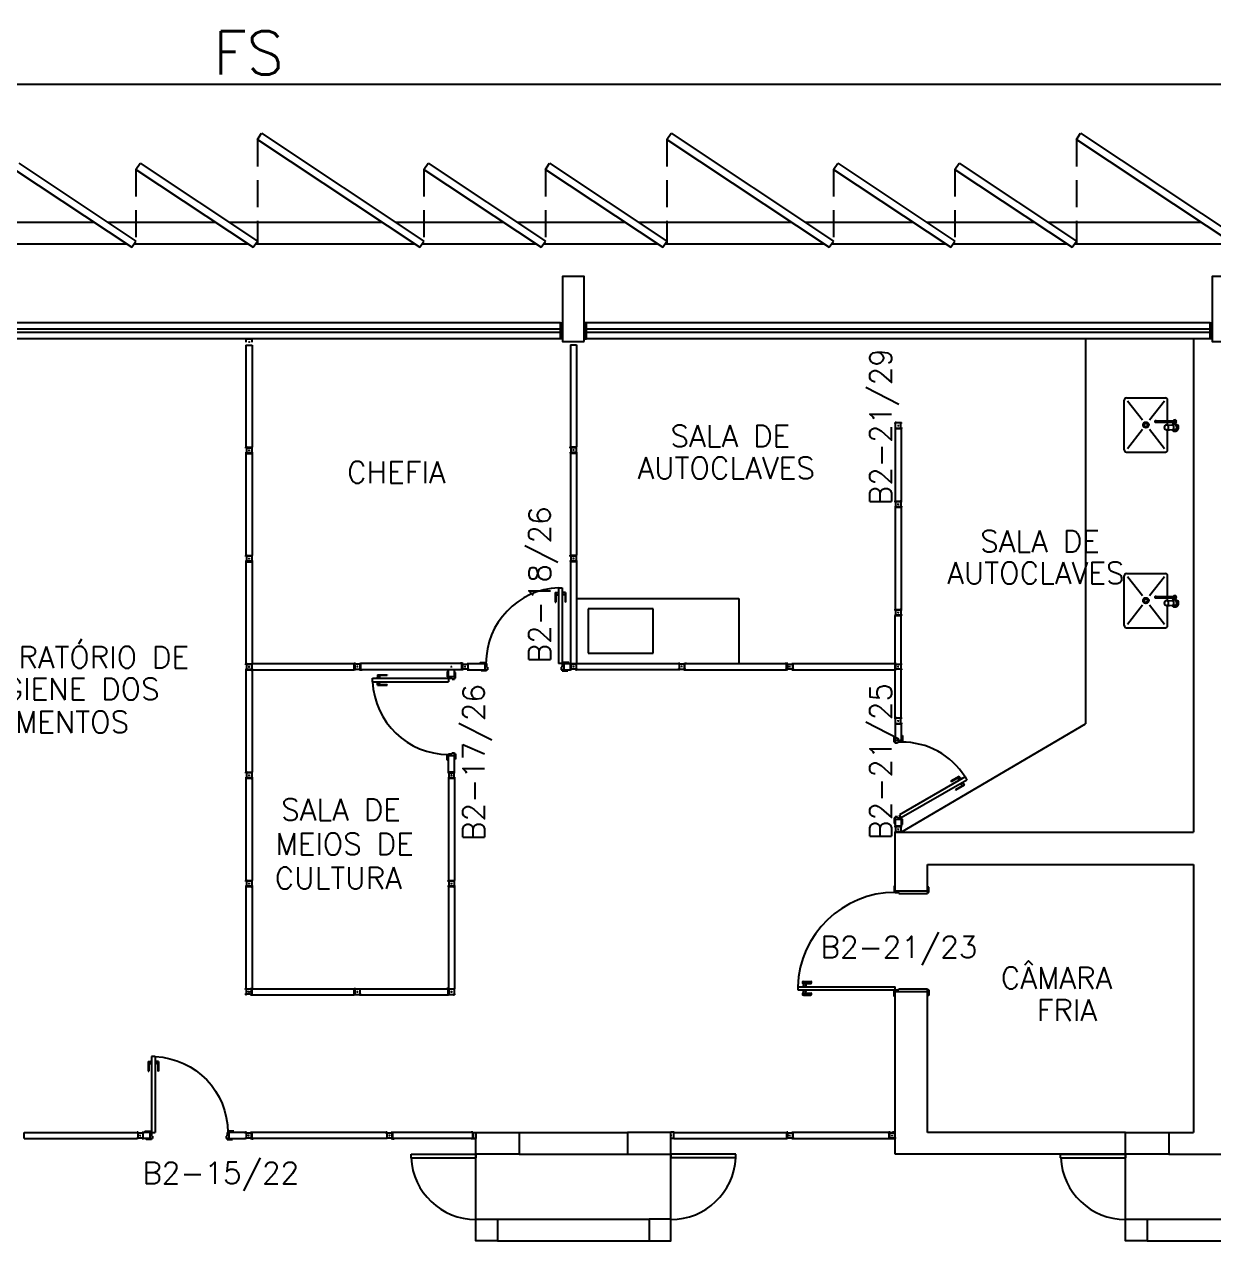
# Model space of a CAD drawing. Header units: millimetres. Extents: x 2090 to 2270, y 1357 to 1514.
# Drawn here: x 2105.81 to 2116.79, y 1436.41 to 1447.64 of the extents above; entities that cross this region are included whole.
import ezdxf

# ---------------------------------------------------------------- set-up
doc = ezdxf.new("R2010")
doc.units = ezdxf.units.MM
doc.linetypes.add('HIDDEN', pattern=[0.375, 0.25, -0.125])
for name, color, linetype in [('ALV', 2, 'Continuous'), ('DIV', 2, 'Continuous'), ('DIV2', 2, 'Continuous'), ('ENDEREÇO', 2, 'Continuous'), ('ESTR', 3, 'Continuous'), ('JANELA', 1, 'Continuous'), ('MACANETA', 2, 'Continuous'), ('MARCO', 3, 'Continuous'), ('PEÇAS', 1, 'Continuous'), ('PISO', 1, 'Continuous'), ('PORTA', 2, 'Continuous'), ('PROJ', 1, 'HIDDEN'), ('TEXTO', 2, 'Continuous'), ('TXT CENTRO DE CUSTO', 2, 'Continuous')]:
    doc.layers.add(name, color=color, linetype=linetype)
doc.styles.add('1-200', font='simplex.shx', dxfattribs={"height": 0.4})
doc.styles.add('UNB1-100', font='simplex.shx', dxfattribs={"height": 0.2})
doc.dimstyles.new('1-200', dxfattribs={"dimtxt": 0.4, "dimasz": 0.18, "dimexe": 0.4, "dimexo": 0.2, "dimgap": 0.09, "dimtad": 1, "dimdec": 4, "dimzin": 0, "dimdsep": 46, "dimtxsty": '1-200', "dimblk": 'OBLIQUE', "dimcen": 0.09, "dimclrd": 1, "dimclre": 1, "dimclrt": 256, "dimadec": 0, "dimazin": 0, "dimtfac": 1, "dimtdec": 4, "dimtix": 1, "dimtofl": 0, "dimtmove": 0, "dimatfit": 3, "dimldrblk": 'OBLIQUE', "dimfxl": 0.18, "dimtolj": 1, "dimtzin": 0, "dimarcsym": 0})

# ---------------------------------------------------------------- blocks, each defined once
blk = doc.blocks.new('DIV10')
for p, q in [((-0.0051, 0), (0.0051, 0)), ((0, -0.0051), (0, 0.0051)), ((0.0285, 0.0285), (0.9715, 0.0285)), ((0.0285, -0.0285), (0.0285, 0.0285)), ((0.9715, -0.0285), (0.9715, 0.0285)), ((0.9949, 0), (1.0051, 0)), ((1, -0.0051), (1, 0.0051)), ((0.0285, -0.0285), (0.9715, -0.0285))]:
    blk.add_line(p, q)
blk = doc.blocks.new('MTT')
for p, q in [((-0.029, 0.018), (-0.029, 0.029)), ((-0.019, 0.029), (-0.029, 0.029)), ((-0.024, 0.018), (-0.029, 0.018)), ((-0.024, 0.018), (-0.024, -0.019)), ((-0.019, 0.024), (-0.019, 0.029)), ((-0.019, 0.024), (0.018, 0.024)), ((-0.005, 0), (0.005, 0)), ((0, -0.005), (0, 0.005)), ((0.018, 0.024), (0.018, 0.029)), ((0.018, 0.029), (0.029, 0.029)), ((0.024, 0.018), (0.029, 0.018)), ((0.024, 0.018), (0.024, -0.019)), ((0.029, 0.018), (0.029, 0.029)), ((-0.029, -0.019), (-0.024, -0.019)), ((-0.029, -0.019), (-0.029, -0.029)), ((-0.019, -0.029), (-0.029, -0.029)), ((0.018, -0.024), (-0.019, -0.024)), ((-0.019, -0.024), (-0.019, -0.029)), ((0.018, -0.024), (0.018, -0.029)), ((0.018, -0.029), (0.029, -0.029)), ((0.029, -0.019), (0.024, -0.019)), ((0.029, -0.019), (0.029, -0.029))]:
    blk.add_line(p, q)
blk = doc.blocks.new('IMTT')
for p, q in [((-0.005, 0), (0.005, 0)), ((0.029, 0.029), (0, 0.029)), ((0, -0.028), (0, 0.029)), ((0.029, -0.028), (0, -0.028))]:
    blk.add_line(p, q)
blk = doc.blocks.new('DIV8')
for p, q in [((0.005, 0), (-0.005, 0)), ((0, 0.005), (0, -0.005)), ((0.024, 0.019), (0.028, 0.019)), ((0.024, 0.017), (0.024, 0.019)), ((0.024, 0.017), (0.028, 0.017)), ((0.028, 0.03), (0.043, 0.03)), ((0.028, 0.03), (0.028, 0.019)), ((0.028, 0.017), (0.028, -0.016)), ((0.769, 0.028), (0.03, 0.028)), ((0.03, 0.028), (0.03, -0.028)), ((0.043, 0.028), (0.043, 0.03)), ((0.757, 0.028), (0.757, 0.03)), ((0.771, 0.03), (0.757, 0.03)), ((0.769, 0.028), (0.769, -0.028)), ((0.771, 0.03), (0.771, 0.019)), ((0.776, 0.019), (0.771, 0.019)), ((0.771, 0.017), (0.771, -0.016)), ((0.776, 0.017), (0.771, 0.017)), ((0.776, 0.017), (0.776, 0.019)), ((0.805, 0), (0.795, 0)), ((0.8, 0.005), (0.8, -0.005)), ((0.024, -0.016), (0.028, -0.016)), ((0.024, -0.019), (0.024, -0.016)), ((0.024, -0.019), (0.028, -0.019)), ((0.028, -0.019), (0.028, -0.03)), ((0.028, -0.03), (0.043, -0.03)), ((0.769, -0.028), (0.03, -0.028)), ((0.043, -0.03), (0.043, -0.028)), ((0.757, -0.03), (0.757, -0.028)), ((0.771, -0.03), (0.757, -0.03)), ((0.776, -0.016), (0.771, -0.016)), ((0.776, -0.019), (0.771, -0.019)), ((0.771, -0.019), (0.771, -0.03)), ((0.776, -0.019), (0.776, -0.016))]:
    blk.add_line(p, q)
blk = doc.blocks.new('DIV11')
for p, q in [((-0.0051, 0), (0.0051, 0)), ((0, -0.0051), (0, 0.0051)), ((0.0285, 0.0285), (1.0715, 0.0285)), ((0.0285, -0.0285), (0.0285, 0.0285)), ((1.0715, -0.0285), (1.0715, 0.0285)), ((1.0949, 0), (1.1051, 0)), ((1.1, -0.0051), (1.1, 0.0051)), ((0.0285, -0.0285), (1.0715, -0.0285))]:
    blk.add_line(p, q)
blk = doc.blocks.new('MACANETA')
at = {"layer": 'MACANETA', "color": 1}
for p, q in [((-0.077, 0.052), (-0.077, 0.12)), ((-0.059, 0.052), (-0.059, 0.12)), ((0.029, 0.052), (0.029, 0.12)), ((0.047, 0.052), (0.047, 0.12)), ((-0.059, 0.075), (-0.036, 0.075)), ((-0.059, 0.052), (-0.036, 0.052)), ((-0.036, 0.044), (-0.036, 0.084)), ((-0.036, 0.084), (-0.03, 0.084)), ((-0.036, 0.044), (-0.03, 0.044)), ((0.006, 0.084), (0, 0.084)), ((0.006, 0.044), (0, 0.044)), ((0.006, 0.044), (0.006, 0.084)), ((0.029, 0.075), (0.006, 0.075)), ((0.029, 0.052), (0.006, 0.052))]:
    blk.add_line(p, q, dxfattribs=at)
for centre, start, end in [((-0.068, 0.12), 90, 180), ((-0.068, 0.12), 0, 90), ((0.038, 0.12), 90, 180), ((0.038, 0.12), 0, 90), ((-0.068, 0.052), 180, 270), ((-0.068, 0.052), 270, 0), ((0.038, 0.052), 180, 270), ((0.038, 0.052), 270, 0)]:
    blk.add_arc(centre, 0.00874, start, end, dxfattribs=at)
blk = doc.blocks.new('DOOR-90')
at = {"color": 1}
blk.add_arc((-0.015, 0), 0.9, 180, 268.0898, dxfattribs=at)
at = {"layer": 'PORTA'}
for p, q in [((-0.045, -0.9), (-0.045, 0)), ((-0.015, 0), (-0.045, 0)), ((-0.015, -0.9), (-0.015, 0)), ((-0.045, -0.9), (-0.015, -0.9))]:
    blk.add_line(p, q, dxfattribs=at)
at = {"layer": 'PORTA', "color": 1}
blk.add_blockref('MACANETA', (-0.015, -0.9), dxfattribs=at)
blk = doc.blocks.new('INOXA1-P')
for p, q in [((0.12, 0.23), (0.12, 0.047)), ((0.22, 0.25), (0.14, 0.25)), ((0.5, 0.25), (0.22, 0.25)), ((0.52, 0.23), (0.52, -0.23)), ((0.15, 0.22), (0.287, 0.043)), ((0.353, 0.043), (0.49, 0.22)), ((0.043, 0.008), (0.043, -0.022)), ((0.062, 0.04), (0.071, 0.04)), ((0.131, 0.048), (0.076, 0.043)), ((0.131, -0.002), (0.076, 0.003)), ((0.22, -0.027), (0.054, -0.027)), ((0.22, -0.037), (0.054, -0.037)), ((0.063, -0.003), (0.063, -0.021)), ((0.12, -0.001), (0.12, -0.027)), ((0.12, -0.037), (0.12, -0.23)), ((0.15, -0.22), (0.287, -0.043)), ((0.231, -0.027), (0.22, -0.027)), ((0.231, -0.037), (0.22, -0.037)), ((0.353, -0.043), (0.49, -0.22)), ((0.22, -0.25), (0.14, -0.25)), ((0.5, -0.25), (0.22, -0.25))]:
    blk.add_line(p, q)
blk.add_lwpolyline([(0.076, 0.003), (0.072, 0.004), (0.069, 0.009), (0.067, 0.015), (0.066, 0.023), (0.067, 0.031), (0.069, 0.037), (0.072, 0.042), (0.076, 0.043)])
blk.add_lwpolyline([(0.131, 0.048), (0.137, 0.046), (0.143, 0.041), (0.147, 0.033), (0.148, 0.023), (0.147, 0.013), (0.143, 0.006), (0.137, 0), (0.131, -0.002), (0.125, 0), (0.119, 0.006), (0.115, 0.013), (0.114, 0.023), (0.115, 0.033), (0.119, 0.041), (0.125, 0.046)], close=True)
for radius in [0.0266, 0.0163]:
    blk.add_circle((0.32, 0), radius)
for centre, radius, start, end in [((0.14, 0.23), 0.02, 90, 180), ((0.5, 0.23), 0.02, 360, 90), ((0.054, 0.023), 0.0349, 36.1705, 252.2568), ((0.054, 0.023), 0.0189, 62.7367, 235.7375), ((0.073, -0.003), 0.01, 102.8285, 180), ((0.054, 0.023), 0.0349, 285.5373, 323.9987), ((0.054, -0.032), 0.0145, 20.161, 339.839), ((0.054, -0.032), 0.005, 90.0037, 269.9963), ((0.231, -0.032), 0.00738, 222.6559, 137.3441), ((0.231, -0.032), 0.005, 269.9935, 90.0065), ((0.14, -0.23), 0.02, 180, 270), ((0.5, -0.23), 0.02, 270, 360)]:
    blk.add_arc(centre, radius, start, end)
blk = doc.blocks.new('DOOR70')
at = {"layer": 'MACANETA', "color": 1}
for p, q in [((-0.015, -0.565), (-0.01, -0.565)), ((-0.015, -0.655), (-0.015, -0.565)), ((-0.015, -0.655), (0.012, -0.655)), ((-0.01, -0.655), (-0.01, -0.565)), ((-0.01, -0.635), (0.012, -0.635)), ((0.012, -0.663), (0.012, -0.628)), ((0.012, -0.628), (0.015, -0.628)), ((0.012, -0.663), (0.015, -0.663)), ((0.053, -0.628), (0.05, -0.628)), ((0.053, -0.663), (0.05, -0.663)), ((0.053, -0.663), (0.053, -0.628)), ((0.075, -0.635), (0.053, -0.635)), ((0.08, -0.655), (0.053, -0.655)), ((0.08, -0.565), (0.075, -0.565)), ((0.075, -0.655), (0.075, -0.565)), ((0.08, -0.655), (0.08, -0.565))]:
    blk.add_line(p, q, dxfattribs=at)
at = {"layer": 'PORTA'}
for p, q in [((0.015, -0.7), (0.015, 0)), ((0.015, 0), (0.05, 0)), ((0.05, -0.7), (0.05, 0)), ((0.05, -0.7), (0.015, -0.7))]:
    blk.add_line(p, q, dxfattribs=at)
at = {"layer": 'PORTA', "color": 1}
blk.add_arc((0.02, 0), 0.7, 272.4563, 0, dxfattribs=at)
blk = doc.blocks.new('_Oblique')
at = {"color": 0, "linetype": 'ByBlock', "lineweight": -2}
blk.add_line((-0.5, -0.5), (0.5, 0.5), dxfattribs=at)
blk = doc.blocks.new('*D39')
at = {"layer": 'Defpoints', "color": 0, "transparency": 16777216}
for p in [(2122.978, 1447.086), (2092.778, 1445.309), (2122.978, 1445.309)]:
    blk.add_point(p, dxfattribs=at)
at = {"layer": 'TXT CENTRO DE CUSTO', "color": 1, "lineweight": -2, "transparency": 16777216}
for p, q in [((2092.778, 1445.509), (2092.778, 1447.486)), ((2122.978, 1445.509), (2122.978, 1447.486)), ((2092.778, 1447.086), (2122.978, 1447.086))]:
    blk.add_line(p, q, dxfattribs=at)
at = {"layer": 'TXT CENTRO DE CUSTO', "color": 1, "lineweight": -2, "transparency": 16777216, "xscale": 0.18, "yscale": 0.18, "zscale": 0.18, "rotation": 180}
blk.add_blockref('_Oblique', (2092.778, 1447.086), dxfattribs=at)
at = {"layer": 'TXT CENTRO DE CUSTO', "color": 1, "lineweight": -2, "transparency": 16777216, "xscale": 0.18, "yscale": 0.18, "zscale": 0.18}
blk.add_blockref('_Oblique', (2122.978, 1447.086), dxfattribs=at)
at = {"layer": 'TXT CENTRO DE CUSTO', "transparency": 16777216, "insert": (2107.878, 1447.376), "char_height": 0.4, "attachment_point": 5, "style": '1-200'}
blk.add_mtext('\\A1;FS', dxfattribs=at)

msp = doc.modelspace()

# ---------------------------------------------------------------- linework, layer by layer
at = {"layer": 'ALV'}
for p, q in [((2107.95905, 1446.57513), (2107.99776, 1446.63346)), ((2107.99776, 1446.63346), (2109.49756, 1445.63817)), ((2111.74135, 1446.57513), (2111.78006, 1446.63346)), ((2111.78006, 1446.63346), (2113.27986, 1445.63817)), ((2115.52335, 1446.57513), (2115.56206, 1446.63346)), ((2115.56206, 1446.63346), (2117.06186, 1445.63817)), ((2107.95905, 1446.57513), (2109.45885, 1445.57985)), ((2111.74135, 1446.57513), (2113.24115, 1445.57985)), ((2115.52335, 1446.57513), (2117.02315, 1445.57985)), ((2105.71556, 1446.29867), (2106.79875, 1445.57985)), ((2105.75426, 1446.35699), (2106.83745, 1445.63817)), ((2106.83745, 1446.29867), (2106.87616, 1446.35699)), ((2106.83745, 1446.29867), (2107.92064, 1445.57985)), ((2106.87616, 1446.35699), (2107.95935, 1445.63817)), ((2109.49756, 1446.29867), (2109.53626, 1446.35699)), ((2109.49756, 1446.29867), (2110.58075, 1445.57985)), ((2109.53626, 1446.35699), (2110.61945, 1445.63817)), ((2110.61945, 1446.29867), (2110.65816, 1446.35699)), ((2110.61945, 1446.29867), (2111.70264, 1445.57985)), ((2110.65816, 1446.35699), (2111.74135, 1445.63817)), ((2113.27986, 1446.29867), (2113.31856, 1446.35699)), ((2113.27986, 1446.29867), (2114.36305, 1445.57985)), ((2113.31856, 1446.35699), (2114.40175, 1445.63817)), ((2114.40175, 1446.29867), (2114.44046, 1446.35699)), ((2114.40175, 1446.29867), (2115.48494, 1445.57985)), ((2114.44046, 1446.35699), (2115.52365, 1445.63817)), ((2106.79875, 1445.57985), (2106.83745, 1445.63817)), ((2107.92064, 1445.57985), (2107.95935, 1445.63817)), ((2109.45885, 1445.57985), (2109.49756, 1445.63817)), ((2109.45885, 1445.57985), (2109.49756, 1445.63817)), ((2110.58075, 1445.57985), (2110.61945, 1445.63817)), ((2111.70264, 1445.57985), (2111.74135, 1445.63817)), ((2113.24115, 1445.57985), (2113.27986, 1445.63817)), ((2114.36305, 1445.57985), (2114.40175, 1445.63817)), ((2115.48494, 1445.57985), (2115.52365, 1445.63817)), ((2116.60636, 1444.73401), (2116.60636, 1440.18051)), ((2113.84936, 1440.18051), (2116.60636, 1440.18051)), ((2113.84936, 1439.63901), (2113.84936, 1440.18051)), ((2114.14936, 1439.88051), (2116.60636, 1439.88051)), ((2114.14936, 1439.63901), (2114.14936, 1439.88051)), ((2116.60636, 1439.88051), (2116.60636, 1437.40901)), ((2113.84936, 1439.63901), (2114.14936, 1439.63901)), ((2113.84936, 1437.20901), (2113.84936, 1438.70901)), ((2113.84936, 1438.70901), (2114.14936, 1438.70901)), ((2114.14936, 1437.40901), (2114.14936, 1438.70901)), ((2110.37786, 1437.40901), (2111.37786, 1437.40901)), ((2115.97786, 1437.40901), (2114.14936, 1437.40901)), ((2116.37786, 1437.40901), (2116.60636, 1437.40901)), ((2110.37786, 1437.20901), (2111.37786, 1437.20901)), ((2115.97786, 1437.20901), (2113.84936, 1437.20901)), ((2116.37786, 1437.20901), (2117.37786, 1437.20901)), ((2110.17786, 1436.60901), (2111.57786, 1436.60901)), ((2116.17786, 1436.60901), (2117.57786, 1436.60901)), ((2110.17786, 1436.40901), (2111.57786, 1436.40901)), ((2116.17786, 1436.40901), (2117.57786, 1436.40901))]:
    msp.add_line(p, q, dxfattribs=at)
at = {"layer": 'DIV'}
for p, q in [((2105.80636, 1437.40901), (2106.84936, 1437.40901)), ((2105.80636, 1437.35201), (2105.80636, 1437.40901)), ((2106.96536, 1437.40901), (2106.90636, 1437.40901)), ((2106.96536, 1437.40901), (2106.90636, 1437.40901)), ((2106.92036, 1437.41901), (2106.97036, 1437.41901)), ((2106.92036, 1437.41901), (2106.97036, 1437.41901)), ((2106.92036, 1437.41901), (2106.92036, 1437.40901)), ((2106.96536, 1437.40901), (2106.96536, 1437.35201)), ((2106.96536, 1437.40901), (2106.97036, 1437.40901)), ((2106.96536, 1437.40901), (2106.96536, 1437.35201)), ((2106.96536, 1437.40901), (2106.97036, 1437.40901)), ((2106.97036, 1437.41901), (2106.97036, 1437.40901)), ((2106.97036, 1437.41901), (2106.97036, 1437.40901)), ((2106.97036, 1437.40901), (2106.98036, 1437.40901)), ((2106.98036, 1437.40901), (2106.98036, 1437.37401)), ((2107.69036, 1437.40901), (2107.68036, 1437.40901)), ((2107.68036, 1437.40901), (2107.68036, 1437.37401)), ((2107.74036, 1437.41901), (2107.69036, 1437.41901)), ((2107.69036, 1437.41901), (2107.69036, 1437.40901)), ((2107.69536, 1437.40901), (2107.69036, 1437.40901)), ((2107.69536, 1437.40901), (2107.69536, 1437.35201)), ((2107.85058, 1437.40901), (2107.69536, 1437.40901)), ((2113.79036, 1437.40901), (2113.84936, 1437.40901)), ((2113.79036, 1437.40901), (2113.79036, 1437.35201)), ((2113.83536, 1437.40901), (2113.83536, 1437.41901)), ((2113.84936, 1437.35201), (2113.84936, 1437.40901)), ((2105.80636, 1437.35201), (2106.84936, 1437.35201)), ((2106.96536, 1437.35201), (2106.90636, 1437.35201)), ((2106.96536, 1437.35201), (2106.90636, 1437.35201)), ((2106.93036, 1437.34201), (2106.93036, 1437.35201)), ((2106.98036, 1437.34201), (2106.93036, 1437.34201)), ((2106.96536, 1437.35201), (2106.98036, 1437.35201)), ((2106.98036, 1437.37401), (2106.99036, 1437.37401)), ((2106.99036, 1437.35201), (2106.98036, 1437.35201)), ((2106.98036, 1437.35201), (2106.98036, 1437.34201)), ((2106.99036, 1437.37401), (2106.99036, 1437.35201)), ((2107.68036, 1437.37401), (2107.67036, 1437.37401)), ((2107.67036, 1437.37401), (2107.67036, 1437.35201)), ((2107.67036, 1437.35201), (2107.68036, 1437.35201)), ((2107.68036, 1437.35201), (2107.68036, 1437.34201)), ((2107.69536, 1437.35201), (2107.68036, 1437.35201)), ((2107.68036, 1437.34201), (2107.73036, 1437.34201)), ((2107.69536, 1437.35201), (2107.85058, 1437.35201)), ((2113.79036, 1437.35201), (2113.84936, 1437.35201)), ((2113.82536, 1437.34201), (2113.82536, 1437.35201))]:
    msp.add_line(p, q, dxfattribs=at)
at = {"layer": 'DIV2', "color": 1}
for p, q in [((2110.77821, 1444.73401), (2110.75821, 1444.73401)), ((2109.94936, 1437.41101), (2109.93498, 1437.41101)), ((2109.93498, 1437.40901), (2109.93498, 1437.41101)), ((2109.94736, 1437.40901), (2109.94736, 1437.35201)), ((2109.94936, 1437.41101), (2109.94936, 1437.39901)), ((2109.95436, 1437.39901), (2109.94936, 1437.39901)), ((2109.95436, 1437.39701), (2109.95436, 1437.39901)), ((2109.94936, 1437.35001), (2109.93498, 1437.35001)), ((2109.95436, 1437.39701), (2109.94936, 1437.39701)), ((2109.94936, 1437.39701), (2109.94936, 1437.36401)), ((2109.95436, 1437.36401), (2109.94936, 1437.36401)), ((2109.95436, 1437.36201), (2109.94936, 1437.36201)), ((2109.94936, 1437.36201), (2109.94936, 1437.35001)), ((2109.95436, 1437.36201), (2109.95436, 1437.36401)), ((2109.97276, 1437.38051), (2109.98296, 1437.38051)), ((2109.97786, 1437.38561), (2109.97786, 1437.37541)), ((2111.78296, 1437.38051), (2111.77276, 1437.38051)), ((2111.77786, 1437.38561), (2111.77786, 1437.37541))]:
    msp.add_line(p, q, dxfattribs=at)
at = {"layer": 'DIV2'}
for p, q in [((2113.87276, 1443.93498), (2113.88296, 1443.93498)), ((2113.87786, 1443.94008), (2113.87786, 1443.92988)), ((2113.84936, 1443.90648), (2113.84936, 1443.23751)), ((2113.84936, 1443.90648), (2113.90636, 1443.90648)), ((2113.90636, 1443.90648), (2113.90636, 1443.23751)), ((2113.84936, 1443.23751), (2113.90636, 1443.23751)), ((2108.90661, 1441.72773), (2108.90661, 1441.72573)), ((2108.90661, 1441.72773), (2108.91161, 1441.72773)), ((2108.90661, 1441.72573), (2108.91161, 1441.72573)), ((2108.90661, 1441.69273), (2108.90661, 1441.69073)), ((2108.90661, 1441.69273), (2108.91161, 1441.69273)), ((2108.90661, 1441.69073), (2108.91161, 1441.69073)), ((2108.91161, 1441.72773), (2108.91161, 1441.73973)), ((2108.91161, 1441.73973), (2108.926, 1441.73973)), ((2108.91161, 1441.69273), (2108.91161, 1441.72573)), ((2108.91161, 1441.67873), (2108.91161, 1441.69073)), ((2108.91161, 1441.67873), (2108.926, 1441.67873)), ((2109.84736, 1441.73751), (2108.91361, 1441.73751)), ((2108.91361, 1441.68051), (2108.91361, 1441.73751)), ((2109.84736, 1441.68051), (2108.91361, 1441.68051)), ((2108.926, 1441.73973), (2108.926, 1441.73773)), ((2108.926, 1441.68073), (2108.926, 1441.67873)), ((2109.77966, 1441.67771), (2109.72266, 1441.67771)), ((2109.72266, 1441.61871), (2109.72266, 1441.67771)), ((2109.75626, 1441.70621), (2109.74606, 1441.70621)), ((2109.75116, 1441.70111), (2109.75116, 1441.71131)), ((2109.77966, 1441.61871), (2109.77966, 1441.67771)), ((2109.83498, 1441.73951), (2109.83498, 1441.73751)), ((2109.84936, 1441.73951), (2109.83498, 1441.73951)), ((2109.83498, 1441.68051), (2109.83498, 1441.67851)), ((2109.84936, 1441.67851), (2109.83498, 1441.67851)), ((2109.84736, 1441.68051), (2109.84736, 1441.73751)), ((2109.84936, 1441.72751), (2109.84936, 1441.73951)), ((2109.85436, 1441.72751), (2109.84936, 1441.72751)), ((2109.85436, 1441.72551), (2109.84936, 1441.72551)), ((2109.84936, 1441.69251), (2109.84936, 1441.72551)), ((2109.85436, 1441.69251), (2109.84936, 1441.69251)), ((2109.85436, 1441.69051), (2109.84936, 1441.69051)), ((2109.84936, 1441.67851), (2109.84936, 1441.69051)), ((2109.85436, 1441.72751), (2109.85436, 1441.72551)), ((2109.85436, 1441.69251), (2109.85436, 1441.69051)), ((2109.87276, 1441.70901), (2109.88296, 1441.70901)), ((2109.87786, 1441.70391), (2109.87786, 1441.71411)), ((2109.90636, 1441.68051), (2109.90636, 1441.73751)), ((2109.90636, 1441.73751), (2110.06036, 1441.73751)), ((2109.90636, 1441.68051), (2110.06036, 1441.68051)), ((2110.01536, 1441.74751), (2110.06536, 1441.74751)), ((2110.01536, 1441.73751), (2110.01536, 1441.74751)), ((2110.02536, 1441.67051), (2110.02536, 1441.68051)), ((2110.07536, 1441.67051), (2110.02536, 1441.67051)), ((2110.06036, 1441.73751), (2110.06536, 1441.73751)), ((2110.06036, 1441.73751), (2110.06036, 1441.68051)), ((2110.06036, 1441.68051), (2110.07536, 1441.68051)), ((2110.06536, 1441.74751), (2110.06536, 1441.73751)), ((2110.06536, 1441.73751), (2110.07536, 1441.73751)), ((2110.07536, 1441.73751), (2110.07536, 1441.70251)), ((2110.07536, 1441.70251), (2110.08536, 1441.70251)), ((2110.07536, 1441.68051), (2110.07536, 1441.67051)), ((2110.08536, 1441.68051), (2110.07536, 1441.68051)), ((2110.08536, 1441.70251), (2110.08536, 1441.68051)), ((2110.76536, 1441.70251), (2110.76536, 1441.68051)), ((2110.77536, 1441.70251), (2110.76536, 1441.70251)), ((2110.76536, 1441.68051), (2110.77536, 1441.68051)), ((2110.77536, 1441.73751), (2110.77536, 1441.70251)), ((2110.78536, 1441.73751), (2110.77536, 1441.73751)), ((2110.79036, 1441.68051), (2110.77536, 1441.68051)), ((2110.77536, 1441.68051), (2110.77536, 1441.67051)), ((2110.77536, 1441.67051), (2110.82536, 1441.67051)), ((2110.78536, 1441.74751), (2110.78536, 1441.73751)), ((2110.83536, 1441.74751), (2110.78536, 1441.74751)), ((2110.79036, 1441.73751), (2110.78536, 1441.73751)), ((2110.79036, 1441.73751), (2110.84936, 1441.73751)), ((2110.79036, 1441.73751), (2110.79036, 1441.68051)), ((2110.79036, 1441.68051), (2110.84936, 1441.68051)), ((2110.82536, 1441.67051), (2110.82536, 1441.68051)), ((2110.83536, 1441.73751), (2110.83536, 1441.74751)), ((2110.84936, 1441.68051), (2110.84936, 1441.73751)), ((2110.87276, 1441.70901), (2110.88296, 1441.70901)), ((2110.87786, 1441.70391), (2110.87786, 1441.71411)), ((2110.90636, 1441.73774), (2111.84773, 1441.73774)), ((2110.90636, 1441.68074), (2111.84773, 1441.68074)), ((2111.90136, 1441.72751), (2111.90636, 1441.72751)), ((2111.90136, 1441.72751), (2111.90136, 1441.72551)), ((2111.90136, 1441.72551), (2111.90636, 1441.72551)), ((2111.90136, 1441.69251), (2111.90636, 1441.69251)), ((2111.90136, 1441.69251), (2111.90136, 1441.69051)), ((2111.90136, 1441.69051), (2111.90636, 1441.69051)), ((2111.90636, 1441.73951), (2111.92074, 1441.73951)), ((2111.90636, 1441.72751), (2111.90636, 1441.73951)), ((2111.90636, 1441.69251), (2111.90636, 1441.72551)), ((2111.90636, 1441.67851), (2111.90636, 1441.69051)), ((2111.90636, 1441.67851), (2111.92074, 1441.67851)), ((2111.90836, 1441.68033), (2111.90836, 1441.73733)), ((2111.90836, 1441.73733), (2112.84736, 1441.73733)), ((2111.90836, 1441.68033), (2112.84736, 1441.68033)), ((2111.92074, 1441.73951), (2111.92074, 1441.73751)), ((2111.92074, 1441.68051), (2111.92074, 1441.67851)), ((2112.84936, 1441.7391), (2112.83498, 1441.7391)), ((2112.83498, 1441.7391), (2112.83498, 1441.73733)), ((2112.83498, 1441.68033), (2112.83498, 1441.6781)), ((2112.84936, 1441.6781), (2112.83498, 1441.6781)), ((2112.84736, 1441.68033), (2112.84736, 1441.73733)), ((2112.84936, 1441.7271), (2112.84936, 1441.7391)), ((2112.85436, 1441.7271), (2112.84936, 1441.7271)), ((2112.84936, 1441.6921), (2112.84936, 1441.7251)), ((2112.85436, 1441.7251), (2112.84936, 1441.7251)), ((2112.85436, 1441.6921), (2112.84936, 1441.6921)), ((2112.84936, 1441.6781), (2112.84936, 1441.6901)), ((2112.85436, 1441.6901), (2112.84936, 1441.6901)), ((2112.85436, 1441.7271), (2112.85436, 1441.7251)), ((2112.85436, 1441.6921), (2112.85436, 1441.6901)), ((2109.71266, 1441.66371), (2109.71266, 1441.61371)), ((2109.72266, 1441.66371), (2109.71266, 1441.66371)), ((2109.71266, 1441.61371), (2109.72266, 1441.61371)), ((2109.72266, 1441.61871), (2109.72266, 1441.61371)), ((2109.72266, 1441.61871), (2109.77966, 1441.61871)), ((2109.72266, 1441.61371), (2109.72266, 1441.60371)), ((2109.72266, 1441.60371), (2109.75766, 1441.60371)), ((2109.75766, 1441.60371), (2109.75766, 1441.59371)), ((2109.75766, 1441.59371), (2109.77966, 1441.59371)), ((2109.78966, 1441.65371), (2109.77966, 1441.65371)), ((2109.77966, 1441.61871), (2109.77966, 1441.60371)), ((2109.77966, 1441.60371), (2109.78966, 1441.60371)), ((2109.77966, 1441.59371), (2109.77966, 1441.60371)), ((2109.78966, 1441.60371), (2109.78966, 1441.65371)), ((2113.84936, 1441.18051), (2113.90636, 1441.18051)), ((2113.84936, 1441.18051), (2113.84936, 1441.02651)), ((2113.87276, 1441.20901), (2113.88296, 1441.20901)), ((2113.87786, 1441.21411), (2113.87786, 1441.20391)), ((2113.90636, 1441.18051), (2113.90636, 1441.02651)), ((2113.83936, 1441.06151), (2113.84936, 1441.06151)), ((2113.83936, 1441.01151), (2113.83936, 1441.06151)), ((2113.84936, 1441.01151), (2113.83936, 1441.01151)), ((2113.84936, 1441.02651), (2113.84936, 1441.01151)), ((2113.90636, 1441.02651), (2113.84936, 1441.02651)), ((2113.84936, 1441.00151), (2113.84936, 1441.01151)), ((2113.87136, 1441.00151), (2113.84936, 1441.00151)), ((2113.87136, 1441.01151), (2113.87136, 1441.00151)), ((2113.90636, 1441.01151), (2113.87136, 1441.01151)), ((2113.90636, 1441.07151), (2113.91636, 1441.07151)), ((2113.90636, 1441.02651), (2113.90636, 1441.02151)), ((2113.90636, 1441.02151), (2113.90636, 1441.01151)), ((2113.91636, 1441.02151), (2113.90636, 1441.02151)), ((2113.91636, 1441.07151), (2113.91636, 1441.02151)), ((2109.71266, 1440.89371), (2109.72266, 1440.89371)), ((2109.71266, 1440.84371), (2109.71266, 1440.89371)), ((2109.72266, 1440.90371), (2109.75766, 1440.90371)), ((2109.72266, 1440.89371), (2109.72266, 1440.90371)), ((2109.72266, 1440.88871), (2109.72266, 1440.89371)), ((2109.72266, 1440.73471), (2109.72266, 1440.88871)), ((2109.72266, 1440.88871), (2109.77966, 1440.88871)), ((2109.75766, 1440.91371), (2109.77966, 1440.91371)), ((2109.75766, 1440.90371), (2109.75766, 1440.91371)), ((2109.77966, 1440.91371), (2109.77966, 1440.90371)), ((2109.77966, 1440.88871), (2109.77966, 1440.90371)), ((2109.77966, 1440.90371), (2109.78966, 1440.90371)), ((2109.77966, 1440.73471), (2109.77966, 1440.88871)), ((2109.78966, 1440.90371), (2109.78966, 1440.85371)), ((2109.72266, 1440.84371), (2109.71266, 1440.84371)), ((2109.78966, 1440.85371), (2109.77966, 1440.85371)), ((2109.72266, 1440.72471), (2109.72266, 1440.73471)), ((2109.73266, 1440.73471), (2109.72266, 1440.73471)), ((2109.77966, 1440.73471), (2109.72266, 1440.73471)), ((2109.72766, 1440.72471), (2109.72266, 1440.72471)), ((2109.72266, 1440.68771), (2109.72766, 1440.68771)), ((2109.72266, 1440.68771), (2109.72266, 1440.67771)), ((2109.73266, 1440.67771), (2109.72266, 1440.67771)), ((2109.72766, 1440.72471), (2109.72766, 1440.68771)), ((2109.73266, 1440.72971), (2109.73266, 1440.73471)), ((2109.73266, 1440.72971), (2109.76966, 1440.72971)), ((2109.76966, 1440.68271), (2109.73266, 1440.68271)), ((2109.73266, 1440.68271), (2109.73266, 1440.67771)), ((2109.75626, 1440.70621), (2109.74606, 1440.70621)), ((2109.74622, 1440.70621), (2109.7561, 1440.70621)), ((2109.75116, 1440.70111), (2109.75116, 1440.71131)), ((2109.75116, 1440.70126), (2109.75116, 1440.71115)), ((2109.76966, 1440.72971), (2109.76966, 1440.73471)), ((2109.76966, 1440.73471), (2109.77966, 1440.73471)), ((2109.76966, 1440.68271), (2109.76966, 1440.67771)), ((2109.76966, 1440.67771), (2109.77966, 1440.67771)), ((2109.77466, 1440.72471), (2109.77966, 1440.72471)), ((2109.77466, 1440.72471), (2109.77466, 1440.68771)), ((2109.77966, 1440.68771), (2109.77466, 1440.68771)), ((2109.77966, 1440.72471), (2109.77966, 1440.73471)), ((2109.77966, 1440.68771), (2109.77966, 1440.67771)), ((2113.84936, 1440.32151), (2113.84936, 1440.31151)), ((2113.87136, 1440.32151), (2113.84936, 1440.32151)), ((2113.87136, 1440.31151), (2113.87136, 1440.32151)), ((2113.90636, 1440.31151), (2113.88886, 1440.34182)), ((2113.83936, 1440.31151), (2113.83936, 1440.26151)), ((2113.84936, 1440.31151), (2113.83936, 1440.31151)), ((2113.83936, 1440.26151), (2113.84936, 1440.26151)), ((2113.84936, 1440.29651), (2113.84936, 1440.31151)), ((2113.84936, 1440.29651), (2113.84936, 1440.23751)), ((2113.90636, 1440.29651), (2113.84936, 1440.29651)), ((2113.84936, 1440.23751), (2113.90636, 1440.23751)), ((2113.90636, 1440.31151), (2113.87136, 1440.31151)), ((2113.87276, 1440.20901), (2113.88296, 1440.20901)), ((2113.87786, 1440.21411), (2113.87786, 1440.20391)), ((2113.90636, 1440.30151), (2113.90636, 1440.31151)), ((2113.90636, 1440.29651), (2113.90636, 1440.30151)), ((2113.91636, 1440.30151), (2113.90636, 1440.30151)), ((2113.90636, 1440.29651), (2113.90636, 1440.23751)), ((2113.90636, 1440.25151), (2113.91636, 1440.25151)), ((2113.91636, 1440.25151), (2113.91636, 1440.30151)), ((2108.91016, 1438.73471), (2109.72066, 1438.73471)), ((2108.91016, 1438.67771), (2109.72066, 1438.67771)), ((2109.72266, 1438.73671), (2109.70828, 1438.73671)), ((2109.70828, 1438.73671), (2109.70828, 1438.73471)), ((2109.70828, 1438.67771), (2109.70828, 1438.67571)), ((2109.72266, 1438.67571), (2109.70828, 1438.67571)), ((2109.72066, 1438.67771), (2109.72066, 1438.73471)), ((2109.72266, 1438.72471), (2109.72266, 1438.73671)), ((2109.72766, 1438.72471), (2109.72266, 1438.72471)), ((2109.72266, 1438.68971), (2109.72266, 1438.72271)), ((2109.72766, 1438.72271), (2109.72266, 1438.72271)), ((2109.72766, 1438.68971), (2109.72266, 1438.68971)), ((2109.72266, 1438.67571), (2109.72266, 1438.68771)), ((2109.72766, 1438.68771), (2109.72266, 1438.68771)), ((2107.90136, 1437.39701), (2107.90136, 1437.39901)), ((2107.90136, 1437.39901), (2107.90636, 1437.39901)), ((2107.90636, 1437.41101), (2107.90636, 1437.39901)), ((2107.90636, 1437.41101), (2107.92074, 1437.41101)), ((2109.14736, 1437.40901), (2107.90836, 1437.40901)), ((2107.90836, 1437.40901), (2107.90836, 1437.35201)), ((2107.92074, 1437.40901), (2107.92074, 1437.41101)), ((2112.90636, 1437.35201), (2112.90636, 1437.40901)), ((2113.79036, 1437.40901), (2112.90636, 1437.40901)), ((2107.88296, 1437.38051), (2107.87276, 1437.38051)), ((2107.87786, 1437.38561), (2107.87786, 1437.37541)), ((2107.90136, 1437.39701), (2107.90636, 1437.39701)), ((2107.90136, 1437.36201), (2107.90136, 1437.36401)), ((2107.90136, 1437.36401), (2107.90636, 1437.36401)), ((2107.90136, 1437.36201), (2107.90636, 1437.36201)), ((2107.90636, 1437.39701), (2107.90636, 1437.36401)), ((2107.90636, 1437.36201), (2107.90636, 1437.35001)), ((2107.90636, 1437.35001), (2107.92074, 1437.35001)), ((2109.14736, 1437.35201), (2107.90836, 1437.35201)), ((2107.92074, 1437.35001), (2107.92074, 1437.35201)), ((2112.87276, 1437.38051), (2112.88296, 1437.38051)), ((2112.87786, 1437.37541), (2112.87786, 1437.38561)), ((2112.90636, 1437.35201), (2113.79036, 1437.35201))]:
    msp.add_line(p, q, dxfattribs=at)
at = {"layer": 'ESTR'}
for points in [[(2110.97786, 1444.70901), (2110.97786, 1445.30901), (2110.77786, 1445.30901), (2110.77786, 1444.70901)], [(2116.97786, 1444.70901), (2116.97786, 1445.30901), (2116.77786, 1445.30901), (2116.77786, 1444.70901)], [(2110.37786, 1437.40901), (2110.37786, 1437.20901), (2109.97786, 1437.20901), (2109.97786, 1437.40901)], [(2111.37786, 1437.40901), (2111.37786, 1437.20901), (2111.77786, 1437.20901), (2111.77786, 1437.40901)], [(2116.37786, 1437.40901), (2116.37786, 1437.20901), (2115.97786, 1437.20901), (2115.97786, 1437.40901)], [(2110.17786, 1436.60901), (2110.17786, 1436.40901), (2109.97786, 1436.40901), (2109.97786, 1436.60901)], [(2111.57786, 1436.60901), (2111.57786, 1436.40901), (2111.77786, 1436.40901), (2111.77786, 1436.60901)], [(2116.17786, 1436.60901), (2116.17786, 1436.40901), (2115.97786, 1436.40901), (2115.97786, 1436.60901)]]:
    msp.add_lwpolyline(points, close=True, dxfattribs=at)
at = {"layer": 'JANELA'}
for p, q in [((2110.75821, 1444.88401), (2104.99821, 1444.88401)), ((2110.75821, 1444.82401), (2104.99821, 1444.82401)), ((2116.75821, 1444.88401), (2110.99821, 1444.88401)), ((2116.75821, 1444.82401), (2110.99821, 1444.82401)), ((2110.75821, 1444.79401), (2104.99821, 1444.79401)), ((2110.75821, 1444.73401), (2104.99821, 1444.73401)), ((2116.75821, 1444.79401), (2110.99821, 1444.79401)), ((2116.75821, 1444.73401), (2110.99821, 1444.73401))]:
    msp.add_line(p, q, dxfattribs=at)
at = {"layer": 'JANELA', "color": 2}
for p, q in [((2110.75821, 1444.73401), (2110.75821, 1444.88401)), ((2110.75821, 1444.88401), (2110.77821, 1444.88401)), ((2110.77821, 1444.73401), (2110.77821, 1444.88401)), ((2110.97821, 1444.88401), (2110.97821, 1444.73401)), ((2110.99821, 1444.88401), (2110.97821, 1444.88401)), ((2110.99821, 1444.73401), (2110.99821, 1444.88401)), ((2116.75821, 1444.73401), (2116.75821, 1444.88401)), ((2116.75821, 1444.88401), (2116.77821, 1444.88401)), ((2116.77821, 1444.73401), (2116.77821, 1444.88401)), ((2110.97821, 1444.73401), (2110.99821, 1444.73401)), ((2116.77821, 1444.73401), (2116.75821, 1444.73401))]:
    msp.add_line(p, q, dxfattribs=at)
at = {"layer": 'MACANETA', "color": 1}
for p, q in [((2114.44111, 1440.69531), (2114.36317, 1440.65031)), ((2114.44361, 1440.69098), (2114.36567, 1440.64598)), ((2114.42629, 1440.68098), (2114.43729, 1440.66192)), ((2114.46111, 1440.67567), (2114.4308, 1440.65817)), ((2114.4308, 1440.65817), (2114.4323, 1440.65558)), ((2114.44111, 1440.69531), (2114.45461, 1440.67192)), ((2114.46111, 1440.67567), (2114.46261, 1440.67308)), ((2114.36317, 1440.65031), (2114.36567, 1440.64598)), ((2114.48611, 1440.61736), (2114.40817, 1440.57236)), ((2114.41067, 1440.56803), (2114.40817, 1440.57236)), ((2114.48861, 1440.61303), (2114.41067, 1440.56803)), ((2114.4513, 1440.62267), (2114.4498, 1440.62526)), ((2114.48161, 1440.64017), (2114.4513, 1440.62267)), ((2114.46879, 1440.60736), (2114.45779, 1440.62642)), ((2114.48861, 1440.61303), (2114.47511, 1440.63642)), ((2114.48161, 1440.64017), (2114.48011, 1440.64276))]:
    msp.add_line(p, q, dxfattribs=at)
at = {"layer": 'MARCO'}
for p, q in [((2113.84936, 1439.68401), (2113.83936, 1439.68401)), ((2113.83936, 1439.68401), (2113.83936, 1439.63401)), ((2114.15936, 1439.67401), (2114.14936, 1439.67401)), ((2114.15936, 1439.62401), (2114.15936, 1439.67401)), ((2113.83936, 1439.63401), (2113.84936, 1439.63401)), ((2113.84936, 1439.63901), (2113.84936, 1439.63401)), ((2113.84936, 1439.63401), (2113.84936, 1439.62401)), ((2113.84936, 1439.62401), (2113.88436, 1439.62401)), ((2113.88436, 1439.62401), (2113.88436, 1439.61401)), ((2113.88436, 1439.61401), (2114.14936, 1439.61401)), ((2114.14936, 1439.63901), (2114.14936, 1439.62401)), ((2114.14936, 1439.61401), (2114.14936, 1439.62401)), ((2114.14936, 1439.62401), (2114.15936, 1439.62401)), ((2113.83936, 1438.66401), (2113.83936, 1438.71401)), ((2113.83936, 1438.71401), (2113.84936, 1438.71401)), ((2113.84936, 1438.66401), (2113.83936, 1438.66401)), ((2113.84936, 1438.71401), (2113.84936, 1438.72401)), ((2113.84936, 1438.72401), (2113.88436, 1438.72401)), ((2113.84936, 1438.70901), (2113.84936, 1438.71401)), ((2113.88436, 1438.72401), (2113.88436, 1438.73401)), ((2113.88436, 1438.73401), (2114.14936, 1438.73401)), ((2114.14936, 1438.73401), (2114.14936, 1438.72401)), ((2114.14936, 1438.72401), (2114.15936, 1438.72401)), ((2114.14936, 1438.70901), (2114.14936, 1438.72401)), ((2114.15936, 1438.67401), (2114.14936, 1438.67401)), ((2114.15936, 1438.72401), (2114.15936, 1438.67401))]:
    msp.add_line(p, q, dxfattribs=at)
at = {"layer": 'PEÇAS', "color": 1}
for p in [(2115.60636, 1444.73401), (2113.90636, 1440.18051)]:
    msp.add_line(p, (2115.60636, 1441.18051), dxfattribs=at)
at = {"layer": 'PEÇAS'}
for p, q in [((2110.90636, 1442.33774), (2112.40636, 1442.33774)), ((2111.01407, 1442.2438), (2111.01407, 1441.8338)), ((2111.61407, 1442.2438), (2111.01407, 1442.2438)), ((2111.61407, 1441.8338), (2111.61407, 1442.2438)), ((2112.40636, 1442.33774), (2112.40636, 1441.73733)), ((2111.01407, 1441.8338), (2111.61407, 1441.8338))]:
    msp.add_line(p, q, dxfattribs=at)
at = {"layer": 'PISO'}
for p, q in [((2106.45342, 1445.80901), (2105.45812, 1445.80901)), ((2107.57532, 1445.80901), (2106.58002, 1445.80901)), ((2109.11353, 1445.80901), (2107.70191, 1445.80901)), ((2110.23542, 1445.80901), (2109.24012, 1445.80901)), ((2111.35732, 1445.80901), (2110.36202, 1445.80901)), ((2112.89583, 1445.80901), (2111.48391, 1445.80901)), ((2114.01772, 1445.80901), (2113.02242, 1445.80901)), ((2115.13962, 1445.80901), (2114.14432, 1445.80901)), ((2116.67783, 1445.80901), (2115.26621, 1445.80901)), ((2106.7548, 1445.60901), (2105.69621, 1445.60901)), ((2107.8767, 1445.60901), (2106.8181, 1445.60901)), ((2109.41491, 1445.60901), (2107.94, 1445.60901)), ((2110.5368, 1445.60901), (2109.47821, 1445.60901)), ((2111.6587, 1445.60901), (2110.6001, 1445.60901)), ((2113.19721, 1445.60901), (2111.722, 1445.60901)), ((2114.3191, 1445.60901), (2113.2605, 1445.60901)), ((2115.441, 1445.60901), (2114.3824, 1445.60901)), ((2116.97921, 1445.60901), (2115.5043, 1445.60901))]:
    msp.add_line(p, q, dxfattribs=at)
at = {"layer": 'PORTA'}
for p, q in [((2114.49508, 1440.69183), (2113.88886, 1440.34182)), ((2114.51258, 1440.66151), (2113.90636, 1440.31151)), ((2114.49508, 1440.69183), (2114.51258, 1440.66151)), ((2109.37785, 1437.17401), (2109.37785, 1437.20901)), ((2109.37785, 1437.20901), (2109.97786, 1437.20901)), ((2109.37785, 1437.20901), (2109.97786, 1437.20901)), ((2109.37785, 1437.17401), (2109.37785, 1437.20901)), ((2109.37785, 1437.17401), (2109.97786, 1437.17401)), ((2109.37785, 1437.17401), (2109.97786, 1437.17401)), ((2109.97786, 1437.20901), (2109.97786, 1437.17401)), ((2109.97786, 1437.20901), (2109.97786, 1437.17401)), ((2112.37787, 1437.20901), (2111.77786, 1437.20901)), ((2111.77786, 1437.20901), (2111.77786, 1437.17401)), ((2112.37787, 1437.20901), (2111.77786, 1437.20901)), ((2111.77786, 1437.20901), (2111.77786, 1437.17401)), ((2112.37787, 1437.17401), (2111.77786, 1437.17401)), ((2112.37787, 1437.17401), (2111.77786, 1437.17401)), ((2112.37787, 1437.17401), (2112.37787, 1437.20901)), ((2112.37787, 1437.17401), (2112.37787, 1437.20901)), ((2115.37785, 1437.17401), (2115.37785, 1437.20901)), ((2115.37785, 1437.20901), (2115.97786, 1437.20901)), ((2115.37785, 1437.17401), (2115.37785, 1437.20901)), ((2115.37785, 1437.20901), (2115.97786, 1437.20901)), ((2115.37785, 1437.17401), (2115.97786, 1437.17401)), ((2115.37785, 1437.17401), (2115.97786, 1437.17401)), ((2115.97786, 1437.20901), (2115.97786, 1437.17401)), ((2115.97786, 1437.20901), (2115.97786, 1437.17401))]:
    msp.add_line(p, q, dxfattribs=at)
at = {"layer": 'PORTA', "color": 2}
for p, q in [((2109.97786, 1436.60901), (2109.97786, 1437.20901)), ((2109.97786, 1436.60901), (2109.97786, 1437.20901)), ((2111.77786, 1436.60901), (2111.77786, 1437.20901)), ((2111.77786, 1436.60901), (2111.77786, 1437.20901)), ((2115.97786, 1436.60901), (2115.97786, 1437.20901)), ((2115.97786, 1436.60901), (2115.97786, 1437.20901))]:
    msp.add_line(p, q, dxfattribs=at)
at = {"layer": 'PORTA', "color": 1}
for centre, radius, start, end in [((2113.91607, 1440.32884), 0.68274, 32.085654, 90.815166), ((2109.97786, 1437.20401), 0.60001, 182.865991, 270), ((2109.97786, 1437.20401), 0.60001, 182.865991, 270), ((2111.77786, 1437.20401), 0.60001, 270, 357.134009), ((2111.77786, 1437.20401), 0.60001, 270, 357.134009), ((2115.97786, 1437.20401), 0.60001, 182.865991, 270), ((2115.97786, 1437.20401), 0.60001, 182.865991, 270)]:
    msp.add_arc(centre, radius, start, end, dxfattribs=at)
at = {"layer": 'PROJ', "linetype": 'HIDDEN'}
for p, q in [((2107.95905, 1446.57513), (2107.95905, 1445.60901)), ((2111.74135, 1446.57513), (2111.74135, 1445.60901)), ((2115.52335, 1446.57513), (2115.52335, 1445.60901)), ((2106.83745, 1446.29867), (2106.83745, 1445.60901)), ((2109.49756, 1446.29867), (2109.49756, 1445.60901)), ((2110.61945, 1446.29867), (2110.61945, 1445.60901)), ((2113.27986, 1446.29867), (2113.27986, 1445.60901)), ((2114.40175, 1446.29867), (2114.40175, 1445.60901))]:
    msp.add_line(p, q, dxfattribs=at)

# ---------------------------------------------------------------- block references
at = {"layer": 'DIV'}
for p, rotation in [((2110.79036, 1441.73751), 180.0000000051447), ((2109.72266, 1441.61871), 270.0000000051447)]:
    msp.add_blockref('DOOR70', p, dxfattribs=dict(at, rotation=rotation))
at = {"layer": 'DIV', "xscale": -1, "rotation": 180}
msp.add_blockref('DOOR70', (2106.96536, 1437.40901), dxfattribs=at)
at = {"layer": 'DIV'}
msp.add_blockref('MTT', (2113.82086, 1437.38051), dxfattribs=at)
at = {"layer": 'DIV2', "color": 1}
for name, p, rotation in [('IMTT', (2107.88226, 1444.73401), 270), ('DIV10', (2107.88226, 1444.70621), 270), ('DIV10', (2110.87786, 1444.70901), 270), ('DIV10', (2107.88226, 1443.70621), 270), ('DIV10', (2110.87786, 1443.70901), 270), ('DIV10', (2113.87786, 1443.20901), 270), ('DIV10', (2107.88226, 1442.70621), 270), ('DIV10', (2110.87786, 1442.70901), 270), ('DIV10', (2107.88226, 1441.70621), 270), ('DIV10', (2107.88226, 1440.70621), 270), ('DIV10', (2109.75116, 1440.70621), 270), ('DIV10', (2107.88226, 1439.70621), 270), ('DIV10', (2109.75116, 1439.70621), 270), ('IMTT', (2109.97786, 1437.38051), 180)]:
    msp.add_blockref(name, p, dxfattribs=dict(at, rotation=rotation))
at = {"layer": 'DIV2', "xscale": -1, "rotation": 180}
for p in [(2113.87786, 1443.93498), (2113.87786, 1441.20901)]:
    msp.add_blockref('MTT', p, dxfattribs=at)
at = {"layer": 'DIV2', "color": 1}
for name, p in [('MTT', (2107.88226, 1443.70621)), ('MTT', (2110.87786, 1443.70901)), ('MTT', (2107.88226, 1442.70621)), ('MTT', (2110.87786, 1442.70901)), ('MTT', (2113.87786, 1442.20901)), ('MTT', (2107.88226, 1441.70621)), ('DIV10', (2107.88226, 1441.70885)), ('DIV10', (2112.87786, 1441.7086)), ('MTT', (2113.87786, 1441.7086)), ('MTT', (2107.88226, 1440.70621)), ('MTT', (2107.88226, 1439.70621)), ('MTT', (2109.75116, 1439.70621)), ('MTT', (2107.87786, 1438.70901)), ('MTT', (2107.87786, 1438.70901)), ('DIV10', (2107.88226, 1438.70621)), ('MTT', (2106.87786, 1437.38051)), ('MTT', (2106.87786, 1437.38051)), ('DIV8', (2109.17786, 1437.38051)), ('DIV8', (2109.17786, 1437.38051)), ('IMTT', (2111.77786, 1437.38051))]:
    msp.add_blockref(name, p, dxfattribs=at)
at = {"layer": 'DIV2'}
for name, p in [('MTT', (2113.87786, 1443.20901)), ('MTT', (2109.87786, 1441.70901)), ('MTT', (2110.87786, 1441.70901)), ('MTT', (2112.87786, 1441.7086)), ('MTT', (2113.87786, 1440.20901)), ('MTT', (2107.87786, 1437.38051)), ('MTT', (2109.17786, 1437.38051)), ('DIV11', (2111.77786, 1437.38051)), ('MTT', (2112.87786, 1437.38051)), ('MTT', (2112.87786, 1437.38051))]:
    msp.add_blockref(name, p, dxfattribs=at)
at = {"layer": 'DIV2', "color": 1, "xscale": -1, "rotation": 270}
msp.add_blockref('DIV10', (2113.87786, 1441.20901), dxfattribs=at)
at = {"layer": 'DIV2', "xscale": -1}
for p in [(2108.88226, 1441.70885), (2111.87786, 1441.70901), (2108.88226, 1438.70621), (2109.75116, 1438.70621)]:
    msp.add_blockref('MTT', p, dxfattribs=at)
at = {"layer": 'PEÇAS', "color": 1, "rotation": 180}
for p in [(2116.48586, 1443.93984), (2116.48586, 1442.31813)]:
    msp.add_blockref('INOXA1-P', p, dxfattribs=at)
at = {"layer": 'PORTA', "rotation": 270.0000000025724}
msp.add_blockref('DOOR-90', (2113.84936, 1438.70901), dxfattribs=at)

# ---------------------------------------------------------------- texts
at = {"layer": 'ENDEREÇO', "style": 'UNB1-100'}
for s, p in [('B2-21/29', (2113.81645, 1443.19901)), ('B2-18/26', (2110.66645, 1441.73901)), ('B2-17/26', (2110.05645, 1440.09901)), ('B2-21/25', (2113.81645, 1440.10901))]:
    msp.add_text(s, height=0.2, rotation=90, dxfattribs=at).set_placement(p)
for s, p in [('B2-21/23', (2113.16026, 1439.01938)), ('B2-15/22', (2106.89617, 1436.93471))]:
    msp.add_text(s, height=0.2, dxfattribs=at).set_placement(p)
at = {"layer": 'TEXTO', "style": 'UNB1-100'}
for s, p in [('SALA DE', (2111.77388, 1443.73661)), ('CHEFIA', (2108.78744, 1443.40402)), ('AUTOCLAVES', (2111.47001, 1443.44252)), ('SALA DE', (2114.63388, 1442.76661)), ('AUTOCLAVES', (2114.33001, 1442.47252)), ('LABORATÓRIO DE', (2105.08229, 1441.696)), ('HIGIENE DOS', (2105.35868, 1441.40191)), ('ALIMENTOS', (2105.35143, 1441.09752)), ('SALA DE', (2108.17811, 1440.28923)), ('MEIOS DE', (2108.12584, 1439.97216)), ('CULTURA', (2108.11911, 1439.65596)), ('CÂMARA', (2114.8251, 1438.73547)), ('FRIA', (2115.15658, 1438.43713))]:
    msp.add_text(s, height=0.2, dxfattribs=at).set_placement(p)

# ---------------------------------------------------------------- dimensions: what is measured, and where the dimension line sits
at = {"layer": 'TXT CENTRO DE CUSTO'}
dim = msp.add_linear_dim(base=(2122.97786, 1447.08619), p1=(2092.77786, 1445.30901), p2=(2122.97786, 1445.30901), text='FS', dimstyle='1-200', dxfattribs=at)
dim.commit()
dim.dimension.update_dxf_attribs({"geometry": '*D39', "text_midpoint": (2107.87786, 1447.37619)})

doc.saveas('drawing.dxf')
